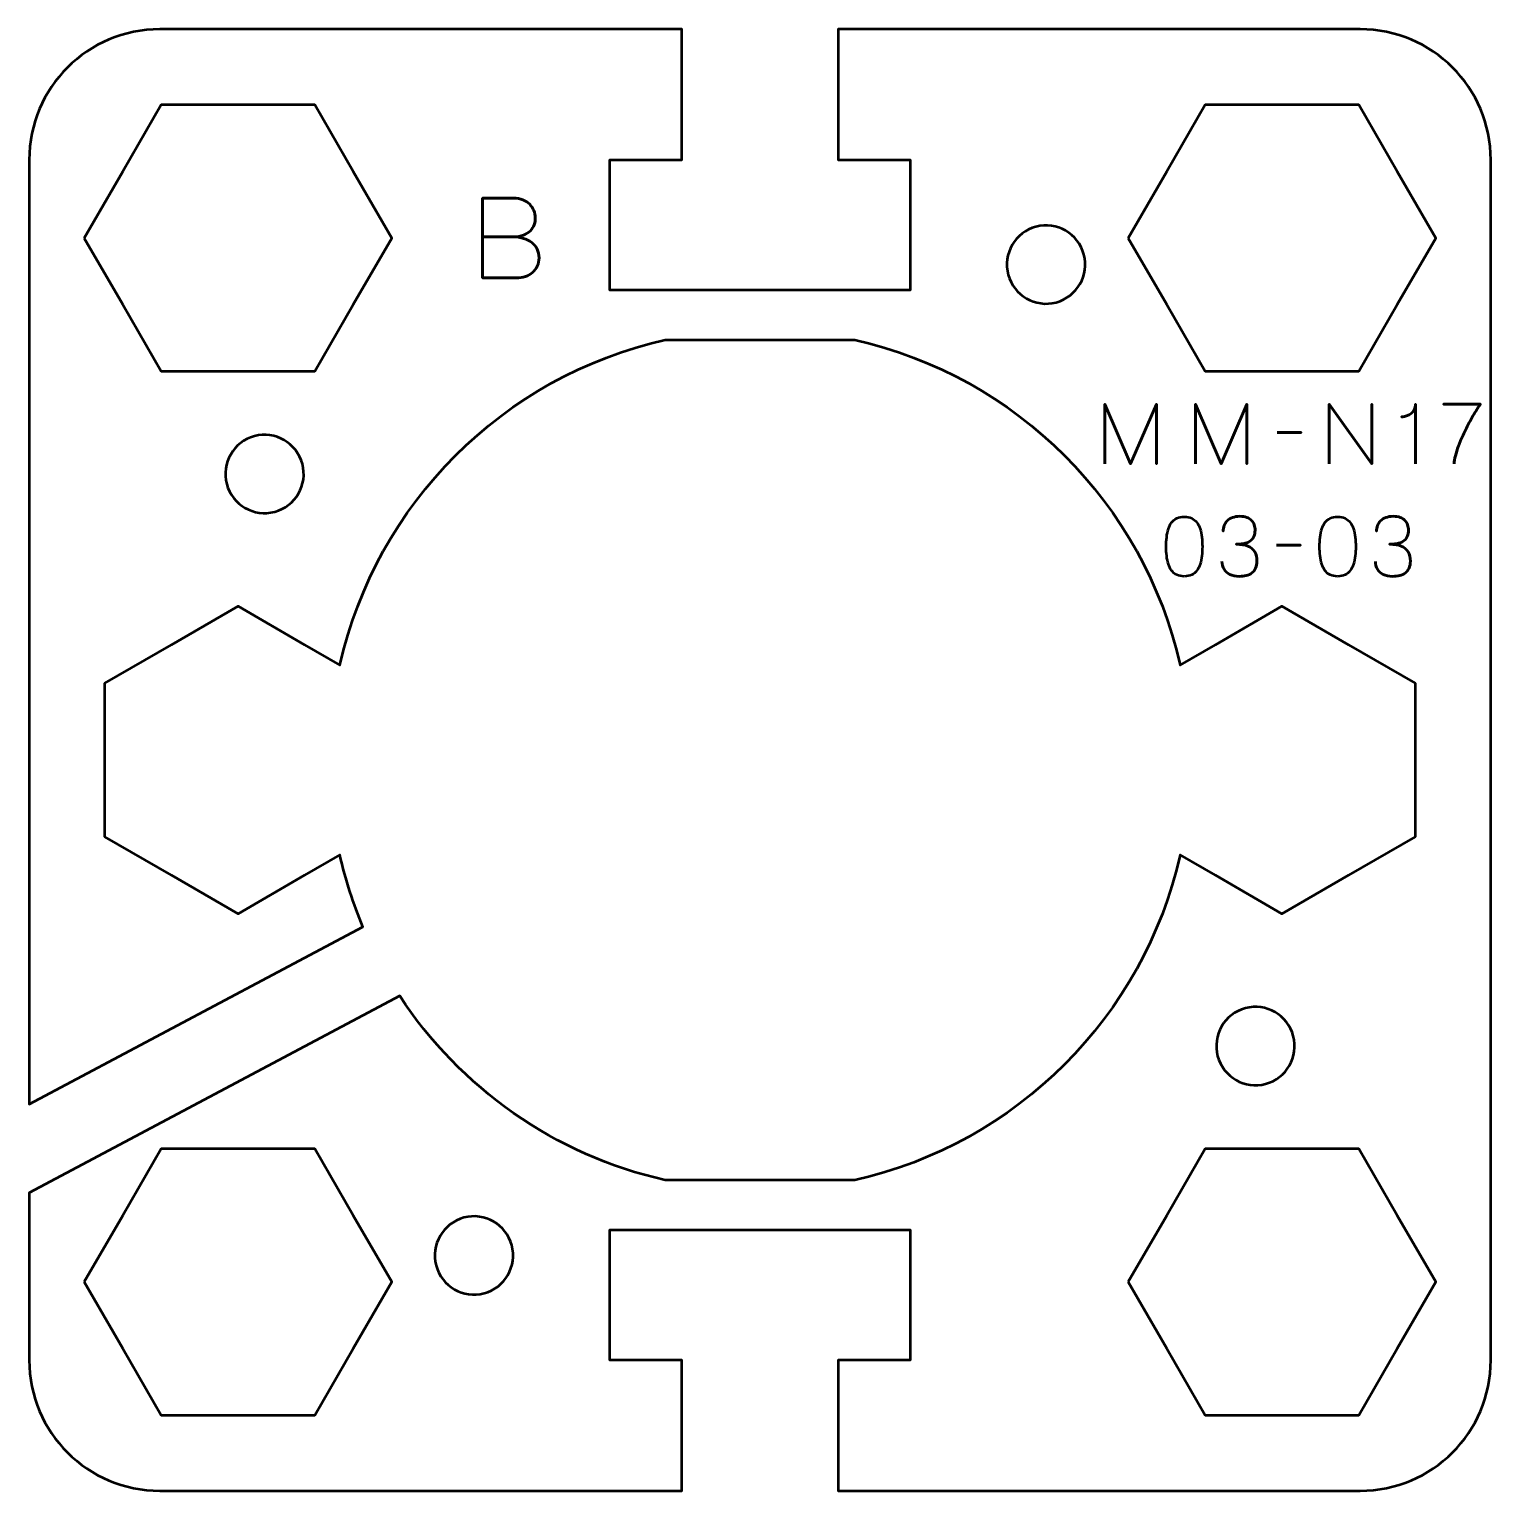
# Model space of a CAD drawing. Header units: centimetres. Extents: x -16.3 to -4.7, y -20.6 to -9.1.
# Drawn here: x -10.3 to -4.7, y -20.65 to -15.05 of the extents above; entities that cross this region are included whole.
import ezdxf

# ---------------------------------------------------------------- set-up
doc = ezdxf.new("R2010")
doc.units = ezdxf.units.CM
doc.header["$MEASUREMENT"] = 0
doc.layers.add('Layer 1', color=7, linetype='Continuous')

msp = doc.modelspace()

# ---------------------------------------------------------------- linework, layer by layer
at = {"layer": 'Layer 1', "lineweight": 53}
for points, knots in [([(-10.3, -20.15), (-10.3, -20.15), (-10.3, -19.50867), (-10.3, -19.50867), (-10.3, -19.50867), (-10.3, -19.50867), (-8.88036, -18.75383), (-8.88036, -18.75383), (-8.88036, -18.75383), (-8.64934, -19.10591), (-8.28729, -19.36435), (-7.86355, -19.4597), (-7.86355, -19.4597), (-7.86355, -19.4597), (-7.13643, -19.45973), (-7.13643, -19.45973), (-7.13643, -19.45973), (-6.51715, -19.32043), (-6.02954, -18.83285), (-5.8902, -18.21361), (-5.8902, -18.21361), (-5.8902, -18.21361), (-5.755, -18.29166), (-5.755, -18.29166), (-5.755, -18.29166), (-5.755, -18.29166), (-5.5, -18.4389), (-5.5, -18.4389), (-5.5, -18.4389), (-5.5, -18.4389), (-5.245, -18.29166), (-5.245, -18.29166), (-5.245, -18.29166), (-5.245, -18.29166), (-4.99, -18.14445), (-4.99, -18.14445), (-4.99, -18.14445), (-4.99, -18.14445), (-4.99, -17.85), (-4.99, -17.85), (-4.99, -17.85), (-4.99, -17.85), (-4.99, -17.55555), (-4.99, -17.55555), (-4.99, -17.55555), (-4.99, -17.55555), (-5.245, -17.40834), (-5.245, -17.40834), (-5.245, -17.40834), (-5.245, -17.40834), (-5.5, -17.2611), (-5.5, -17.2611), (-5.5, -17.2611), (-5.5, -17.2611), (-5.755, -17.40834), (-5.755, -17.40834), (-5.755, -17.40834), (-5.755, -17.40834), (-5.8902, -17.48639), (-5.8902, -17.48639), (-5.8902, -17.48639), (-6.02956, -16.86716), (-6.51716, -16.37959), (-7.13644, -16.24029), (-7.13644, -16.24029), (-7.13644, -16.24029), (-7.86356, -16.24029), (-7.86356, -16.24029), (-7.86356, -16.24029), (-8.48278, -16.37964), (-8.97032, -16.86723), (-9.10964, -17.48648), (-9.10964, -17.48648), (-9.10964, -17.48648), (-9.245, -17.40834), (-9.245, -17.40834), (-9.245, -17.40834), (-9.245, -17.40834), (-9.5, -17.2611), (-9.5, -17.2611), (-9.5, -17.2611), (-9.5, -17.2611), (-9.755, -17.40834), (-9.755, -17.40834), (-9.755, -17.40834), (-9.755, -17.40834), (-10.01, -17.55555), (-10.01, -17.55555), (-10.01, -17.55555), (-10.01, -17.55555), (-10.01, -17.85), (-10.01, -17.85), (-10.01, -17.85), (-10.01, -17.85), (-10.01, -18.14445), (-10.01, -18.14445), (-10.01, -18.14445), (-10.01, -18.14445), (-9.755, -18.29166), (-9.755, -18.29166), (-9.755, -18.29166), (-9.755, -18.29166), (-9.5, -18.4389), (-9.5, -18.4389), (-9.5, -18.4389), (-9.5, -18.4389), (-9.245, -18.29166), (-9.245, -18.29166), (-9.245, -18.29166), (-9.245, -18.29166), (-9.10967, -18.21354), (-9.10967, -18.21354), (-9.10967, -18.21354), (-9.08824, -18.30877), (-9.05854, -18.40086), (-9.02144, -18.48908), (-9.02144, -18.48908), (-9.02144, -18.48908), (-10.3, -19.1689), (-10.3, -19.1689), (-10.3, -19.1689), (-10.3, -19.1689), (-10.3, -15.55), (-10.3, -15.55), (-10.3, -15.55), (-10.3, -15.27391), (-10.07609, -15.05), (-9.8, -15.05), (-9.8, -15.05), (-9.8, -15.05), (-7.8, -15.05), (-7.8, -15.05), (-7.8, -15.05), (-7.8, -15.05), (-7.8, -15.55), (-7.8, -15.55), (-7.8, -15.55), (-7.8, -15.55), (-8.075, -15.55), (-8.075, -15.55), (-8.075, -15.55), (-8.075, -15.55), (-8.075, -16.05), (-8.075, -16.05), (-8.075, -16.05), (-8.075, -16.05), (-6.925, -16.05), (-6.925, -16.05), (-6.925, -16.05), (-6.925, -16.05), (-6.925, -15.55), (-6.925, -15.55), (-6.925, -15.55), (-6.925, -15.55), (-7.2, -15.55), (-7.2, -15.55), (-7.2, -15.55), (-7.2, -15.55), (-7.2, -15.05), (-7.2, -15.05), (-7.2, -15.05), (-7.2, -15.05), (-5.2, -15.05), (-5.2, -15.05), (-5.2, -15.05), (-4.92391, -15.05), (-4.7, -15.27391), (-4.7, -15.55), (-4.7, -15.55), (-4.7, -15.55), (-4.7, -20.15), (-4.7, -20.15), (-4.7, -20.15), (-4.7, -20.42609), (-4.92391, -20.65), (-5.2, -20.65), (-5.2, -20.65), (-5.2, -20.65), (-7.2, -20.65), (-7.2, -20.65), (-7.2, -20.65), (-7.2, -20.65), (-7.2, -20.15), (-7.2, -20.15), (-7.2, -20.15), (-7.2, -20.15), (-6.925, -20.15), (-6.925, -20.15), (-6.925, -20.15), (-6.925, -20.15), (-6.925, -19.65), (-6.925, -19.65), (-6.925, -19.65), (-6.925, -19.65), (-8.075, -19.65), (-8.075, -19.65), (-8.075, -19.65), (-8.075, -19.65), (-8.075, -20.15), (-8.075, -20.15), (-8.075, -20.15), (-8.075, -20.15), (-7.8, -20.15), (-7.8, -20.15), (-7.8, -20.15), (-7.8, -20.15), (-7.8, -20.65), (-7.8, -20.65), (-7.8, -20.65), (-7.8, -20.65), (-9.8, -20.65), (-9.8, -20.65), (-9.8, -20.65), (-10.07609, -20.65), (-10.3, -20.42609), (-10.3, -20.15)], [0, 0, 0, 0, 0.0185185, 0.0185185, 0.0185185, 0.0185185, 0.037037, 0.037037, 0.037037, 0.037037, 0.0555556, 0.0555556, 0.0555556, 0.0555556, 0.0740741, 0.0740741, 0.0740741, 0.0740741, 0.0925926, 0.0925926, 0.0925926, 0.0925926, 0.1111111, 0.1111111, 0.1111111, 0.1111111, 0.1296296, 0.1296296, 0.1296296, 0.1296296, 0.1481481, 0.1481481, 0.1481481, 0.1481481, 0.1666667, 0.1666667, 0.1666667, 0.1666667, 0.1851852, 0.1851852, 0.1851852, 0.1851852, 0.2037037, 0.2037037, 0.2037037, 0.2037037, 0.2222222, 0.2222222, 0.2222222, 0.2222222, 0.2407407, 0.2407407, 0.2407407, 0.2407407, 0.2592593, 0.2592593, 0.2592593, 0.2592593, 0.2777778, 0.2777778, 0.2777778, 0.2777778, 0.2962963, 0.2962963, 0.2962963, 0.2962963, 0.3148148, 0.3148148, 0.3148148, 0.3148148, 0.3333333, 0.3333333, 0.3333333, 0.3333333, 0.3518519, 0.3518519, 0.3518519, 0.3518519, 0.3703704, 0.3703704, 0.3703704, 0.3703704, 0.3888889, 0.3888889, 0.3888889, 0.3888889, 0.4074074, 0.4074074, 0.4074074, 0.4074074, 0.4259259, 0.4259259, 0.4259259, 0.4259259, 0.4444444, 0.4444444, 0.4444444, 0.4444444, 0.462963, 0.462963, 0.462963, 0.462963, 0.4814815, 0.4814815, 0.4814815, 0.4814815, 0.5, 0.5, 0.5, 0.5, 0.5185185, 0.5185185, 0.5185185, 0.5185185, 0.537037, 0.537037, 0.537037, 0.537037, 0.5555556, 0.5555556, 0.5555556, 0.5555556, 0.5740741, 0.5740741, 0.5740741, 0.5740741, 0.5925926, 0.5925926, 0.5925926, 0.5925926, 0.6111111, 0.6111111, 0.6111111, 0.6111111, 0.6296296, 0.6296296, 0.6296296, 0.6296296, 0.6481481, 0.6481481, 0.6481481, 0.6481481, 0.6666667, 0.6666667, 0.6666667, 0.6666667, 0.6851852, 0.6851852, 0.6851852, 0.6851852, 0.7037037, 0.7037037, 0.7037037, 0.7037037, 0.7222222, 0.7222222, 0.7222222, 0.7222222, 0.7407407, 0.7407407, 0.7407407, 0.7407407, 0.7592593, 0.7592593, 0.7592593, 0.7592593, 0.7777778, 0.7777778, 0.7777778, 0.7777778, 0.7962963, 0.7962963, 0.7962963, 0.7962963, 0.8148148, 0.8148148, 0.8148148, 0.8148148, 0.8333333, 0.8333333, 0.8333333, 0.8333333, 0.8518519, 0.8518519, 0.8518519, 0.8518519, 0.8703704, 0.8703704, 0.8703704, 0.8703704, 0.8888889, 0.8888889, 0.8888889, 0.8888889, 0.9074074, 0.9074074, 0.9074074, 0.9074074, 0.9259259, 0.9259259, 0.9259259, 0.9259259, 0.9444444, 0.9444444, 0.9444444, 0.9444444, 0.962963, 0.962963, 0.962963, 0.962963, 0.9814815, 0.9814815, 0.9814815, 0.9814815, 1, 1, 1, 1]), ([(-10.0889, -15.85), (-10.0889, -15.85), (-9.94166, -15.595), (-9.94166, -15.595), (-9.94166, -15.595), (-9.94166, -15.595), (-9.79445, -15.34), (-9.79445, -15.34), (-9.79445, -15.34), (-9.79445, -15.34), (-9.5, -15.34), (-9.5, -15.34), (-9.5, -15.34), (-9.5, -15.34), (-9.20555, -15.34), (-9.20555, -15.34), (-9.20555, -15.34), (-9.20555, -15.34), (-9.05834, -15.595), (-9.05834, -15.595), (-9.05834, -15.595), (-9.05834, -15.595), (-8.9111, -15.85), (-8.9111, -15.85), (-8.9111, -15.85), (-8.9111, -15.85), (-9.05834, -16.105), (-9.05834, -16.105), (-9.05834, -16.105), (-9.05834, -16.105), (-9.20555, -16.36), (-9.20555, -16.36), (-9.20555, -16.36), (-9.20555, -16.36), (-9.5, -16.36), (-9.5, -16.36), (-9.5, -16.36), (-9.5, -16.36), (-9.79445, -16.36), (-9.79445, -16.36), (-9.79445, -16.36), (-9.79445, -16.36), (-9.94166, -16.105), (-9.94166, -16.105), (-9.94166, -16.105), (-9.94166, -16.105), (-10.0889, -15.85), (-10.0889, -15.85)], [0, 0, 0, 0, 0.0833333, 0.0833333, 0.0833333, 0.0833333, 0.1666667, 0.1666667, 0.1666667, 0.1666667, 0.25, 0.25, 0.25, 0.25, 0.3333333, 0.3333333, 0.3333333, 0.3333333, 0.4166667, 0.4166667, 0.4166667, 0.4166667, 0.5, 0.5, 0.5, 0.5, 0.5833333, 0.5833333, 0.5833333, 0.5833333, 0.6666667, 0.6666667, 0.6666667, 0.6666667, 0.75, 0.75, 0.75, 0.75, 0.8333333, 0.8333333, 0.8333333, 0.8333333, 0.9166667, 0.9166667, 0.9166667, 0.9166667, 1, 1, 1, 1]), ([(-6.0889, -15.85), (-6.0889, -15.85), (-5.94166, -15.595), (-5.94166, -15.595), (-5.94166, -15.595), (-5.94166, -15.595), (-5.79445, -15.34), (-5.79445, -15.34), (-5.79445, -15.34), (-5.79445, -15.34), (-5.5, -15.34), (-5.5, -15.34), (-5.5, -15.34), (-5.5, -15.34), (-5.20555, -15.34), (-5.20555, -15.34), (-5.20555, -15.34), (-5.20555, -15.34), (-5.05834, -15.595), (-5.05834, -15.595), (-5.05834, -15.595), (-5.05834, -15.595), (-4.9111, -15.85), (-4.9111, -15.85), (-4.9111, -15.85), (-4.9111, -15.85), (-5.05834, -16.105), (-5.05834, -16.105), (-5.05834, -16.105), (-5.05834, -16.105), (-5.20555, -16.36), (-5.20555, -16.36), (-5.20555, -16.36), (-5.20555, -16.36), (-5.5, -16.36), (-5.5, -16.36), (-5.5, -16.36), (-5.5, -16.36), (-5.79445, -16.36), (-5.79445, -16.36), (-5.79445, -16.36), (-5.79445, -16.36), (-5.94166, -16.105), (-5.94166, -16.105), (-5.94166, -16.105), (-5.94166, -16.105), (-6.0889, -15.85), (-6.0889, -15.85)], [0, 0, 0, 0, 0.0833333, 0.0833333, 0.0833333, 0.0833333, 0.1666667, 0.1666667, 0.1666667, 0.1666667, 0.25, 0.25, 0.25, 0.25, 0.3333333, 0.3333333, 0.3333333, 0.3333333, 0.4166667, 0.4166667, 0.4166667, 0.4166667, 0.5, 0.5, 0.5, 0.5, 0.5833333, 0.5833333, 0.5833333, 0.5833333, 0.6666667, 0.6666667, 0.6666667, 0.6666667, 0.75, 0.75, 0.75, 0.75, 0.8333333, 0.8333333, 0.8333333, 0.8333333, 0.9166667, 0.9166667, 0.9166667, 0.9166667, 1, 1, 1, 1]), ([(-6.54878, -15.99048), (-6.57021, -15.91048), (-6.52272, -15.82823), (-6.44273, -15.80679), (-6.44273, -15.80679), (-6.36273, -15.78536), (-6.28048, -15.83285), (-6.25905, -15.91284), (-6.25905, -15.91284), (-6.23761, -15.99284), (-6.2851, -16.07509), (-6.36509, -16.09652), (-6.36509, -16.09652), (-6.44509, -16.11796), (-6.52734, -16.07047), (-6.54878, -15.99048)], [0, 0, 0, 0, 0.25, 0.25, 0.25, 0.25, 0.5, 0.5, 0.5, 0.5, 0.75, 0.75, 0.75, 0.75, 1, 1, 1, 1]), ([(-9.54315, -16.79281), (-9.56458, -16.71282), (-9.5171, -16.63057), (-9.4371, -16.60913), (-9.4371, -16.60913), (-9.35711, -16.5877), (-9.27486, -16.63519), (-9.25343, -16.71518), (-9.25343, -16.71518), (-9.23199, -16.79517), (-9.27948, -16.87742), (-9.35947, -16.89886), (-9.35947, -16.89886), (-9.43947, -16.92029), (-9.52172, -16.8728), (-9.54315, -16.79281)], [0, 0, 0, 0, 0.25, 0.25, 0.25, 0.25, 0.5, 0.5, 0.5, 0.5, 0.75, 0.75, 0.75, 0.75, 1, 1, 1, 1]), ([(-5.74644, -18.98484), (-5.76787, -18.90485), (-5.72038, -18.8226), (-5.64039, -18.80117), (-5.64039, -18.80117), (-5.5604, -18.77974), (-5.47815, -18.82722), (-5.45671, -18.90721), (-5.45671, -18.90721), (-5.43528, -18.98721), (-5.48277, -19.06946), (-5.56276, -19.09089), (-5.56276, -19.09089), (-5.64275, -19.11232), (-5.725, -19.06484), (-5.74644, -18.98484)], [0, 0, 0, 0, 0.25, 0.25, 0.25, 0.25, 0.5, 0.5, 0.5, 0.5, 0.75, 0.75, 0.75, 0.75, 1, 1, 1, 1]), ([(-10.0889, -19.85), (-10.0889, -19.85), (-9.94166, -19.595), (-9.94166, -19.595), (-9.94166, -19.595), (-9.94166, -19.595), (-9.79445, -19.34), (-9.79445, -19.34), (-9.79445, -19.34), (-9.79445, -19.34), (-9.5, -19.34), (-9.5, -19.34), (-9.5, -19.34), (-9.5, -19.34), (-9.20555, -19.34), (-9.20555, -19.34), (-9.20555, -19.34), (-9.20555, -19.34), (-9.05834, -19.595), (-9.05834, -19.595), (-9.05834, -19.595), (-9.05834, -19.595), (-8.9111, -19.85), (-8.9111, -19.85), (-8.9111, -19.85), (-8.9111, -19.85), (-9.05834, -20.105), (-9.05834, -20.105), (-9.05834, -20.105), (-9.05834, -20.105), (-9.20555, -20.36), (-9.20555, -20.36), (-9.20555, -20.36), (-9.20555, -20.36), (-9.5, -20.36), (-9.5, -20.36), (-9.5, -20.36), (-9.5, -20.36), (-9.79445, -20.36), (-9.79445, -20.36), (-9.79445, -20.36), (-9.79445, -20.36), (-9.94166, -20.105), (-9.94166, -20.105), (-9.94166, -20.105), (-9.94166, -20.105), (-10.0889, -19.85), (-10.0889, -19.85)], [0, 0, 0, 0, 0.0833333, 0.0833333, 0.0833333, 0.0833333, 0.1666667, 0.1666667, 0.1666667, 0.1666667, 0.25, 0.25, 0.25, 0.25, 0.3333333, 0.3333333, 0.3333333, 0.3333333, 0.4166667, 0.4166667, 0.4166667, 0.4166667, 0.5, 0.5, 0.5, 0.5, 0.5833333, 0.5833333, 0.5833333, 0.5833333, 0.6666667, 0.6666667, 0.6666667, 0.6666667, 0.75, 0.75, 0.75, 0.75, 0.8333333, 0.8333333, 0.8333333, 0.8333333, 0.9166667, 0.9166667, 0.9166667, 0.9166667, 1, 1, 1, 1]), ([(-6.0889, -19.85), (-6.0889, -19.85), (-5.94166, -19.595), (-5.94166, -19.595), (-5.94166, -19.595), (-5.94166, -19.595), (-5.79445, -19.34), (-5.79445, -19.34), (-5.79445, -19.34), (-5.79445, -19.34), (-5.5, -19.34), (-5.5, -19.34), (-5.5, -19.34), (-5.5, -19.34), (-5.20555, -19.34), (-5.20555, -19.34), (-5.20555, -19.34), (-5.20555, -19.34), (-5.05834, -19.595), (-5.05834, -19.595), (-5.05834, -19.595), (-5.05834, -19.595), (-4.9111, -19.85), (-4.9111, -19.85), (-4.9111, -19.85), (-4.9111, -19.85), (-5.05834, -20.105), (-5.05834, -20.105), (-5.05834, -20.105), (-5.05834, -20.105), (-5.20555, -20.36), (-5.20555, -20.36), (-5.20555, -20.36), (-5.20555, -20.36), (-5.5, -20.36), (-5.5, -20.36), (-5.5, -20.36), (-5.5, -20.36), (-5.79445, -20.36), (-5.79445, -20.36), (-5.79445, -20.36), (-5.79445, -20.36), (-5.94166, -20.105), (-5.94166, -20.105), (-5.94166, -20.105), (-5.94166, -20.105), (-6.0889, -19.85), (-6.0889, -19.85)], [0, 0, 0, 0, 0.0833333, 0.0833333, 0.0833333, 0.0833333, 0.1666667, 0.1666667, 0.1666667, 0.1666667, 0.25, 0.25, 0.25, 0.25, 0.3333333, 0.3333333, 0.3333333, 0.3333333, 0.4166667, 0.4166667, 0.4166667, 0.4166667, 0.5, 0.5, 0.5, 0.5, 0.5833333, 0.5833333, 0.5833333, 0.5833333, 0.6666667, 0.6666667, 0.6666667, 0.6666667, 0.75, 0.75, 0.75, 0.75, 0.8333333, 0.8333333, 0.8333333, 0.8333333, 0.9166667, 0.9166667, 0.9166667, 0.9166667, 1, 1, 1, 1]), ([(-8.74081, -19.78718), (-8.76225, -19.70719), (-8.71476, -19.62493), (-8.63477, -19.6035), (-8.63477, -19.6035), (-8.55477, -19.58206), (-8.47252, -19.62955), (-8.45108, -19.70955), (-8.45108, -19.70955), (-8.42965, -19.78954), (-8.47714, -19.8718), (-8.55713, -19.89323), (-8.55713, -19.89323), (-8.63713, -19.91467), (-8.71938, -19.86718), (-8.74081, -19.78718)], [0, 0, 0, 0, 0.25, 0.25, 0.25, 0.25, 0.5, 0.5, 0.5, 0.5, 0.75, 0.75, 0.75, 0.75, 1, 1, 1, 1])]:
    msp.add_open_spline(points, degree=3, knots=knots, dxfattribs=at)
at = {"layer": 'Layer 1', "color": 5, "lineweight": 53}
for points, knots in [([(-8.56286, -15.84555), (-8.56286, -15.84555), (-8.4456, -15.84555), (-8.4456, -15.84555), (-8.4456, -15.84555), (-8.43036, -15.84548), (-8.41738, -15.84337), (-8.40644, -15.8392), (-8.40644, -15.8392), (-8.39557, -15.83511), (-8.38676, -15.82954), (-8.37991, -15.82255), (-8.37991, -15.82255), (-8.37307, -15.81557), (-8.36813, -15.80767), (-8.36502, -15.79892), (-8.36502, -15.79892), (-8.36199, -15.79024), (-8.36058, -15.78121), (-8.36093, -15.7719), (-8.36093, -15.7719), (-8.36136, -15.76258), (-8.36333, -15.75355), (-8.36686, -15.74473), (-8.36686, -15.74473), (-8.37032, -15.73591), (-8.37554, -15.72794), (-8.38238, -15.72081), (-8.38238, -15.72081), (-8.38922, -15.71369), (-8.39776, -15.70804), (-8.40813, -15.70388), (-8.40813, -15.70388), (-8.41851, -15.69965), (-8.43071, -15.69746), (-8.44475, -15.69739), (-8.44475, -15.69739), (-8.44475, -15.69739), (-8.56286, -15.69739), (-8.56286, -15.69739), (-8.56286, -15.69739), (-8.56286, -15.69739), (-8.56286, -16.00261), (-8.56286, -16.00261), (-8.56286, -16.00261), (-8.56286, -16.00261), (-8.4329, -16.00261), (-8.4329, -16.00261), (-8.4329, -16.00261), (-8.42076, -16.00261), (-8.40947, -16.00085), (-8.39903, -15.99739), (-8.39903, -15.99739), (-8.38859, -15.99386), (-8.37949, -15.98885), (-8.37159, -15.98215), (-8.37159, -15.98215), (-8.36375, -15.97552), (-8.35762, -15.96747), (-8.35324, -15.95795), (-8.35324, -15.95795), (-8.34887, -15.94842), (-8.34661, -15.93763), (-8.34654, -15.92556), (-8.34654, -15.92556), (-8.34682, -15.91343), (-8.34936, -15.90249), (-8.35423, -15.89269), (-8.35423, -15.89269), (-8.3591, -15.88288), (-8.36587, -15.87448), (-8.37462, -15.86743), (-8.37462, -15.86743), (-8.38337, -15.86044), (-8.39381, -15.85501), (-8.40581, -15.85127), (-8.40581, -15.85127), (-8.4178, -15.84753), (-8.43106, -15.84563), (-8.4456, -15.84555), (-8.4456, -15.84555), (-8.43106, -15.84563), (-8.4178, -15.84753), (-8.40581, -15.85127), (-8.40581, -15.85127), (-8.39381, -15.85501), (-8.38337, -15.86044), (-8.37462, -15.86743), (-8.37462, -15.86743), (-8.36587, -15.87448), (-8.3591, -15.88288), (-8.35423, -15.89269), (-8.35423, -15.89269), (-8.34936, -15.90249), (-8.34682, -15.91343), (-8.34654, -15.92556), (-8.34654, -15.92556), (-8.34661, -15.93763), (-8.34887, -15.94842), (-8.35324, -15.95795), (-8.35324, -15.95795), (-8.35762, -15.96747), (-8.36375, -15.97552), (-8.37159, -15.98215), (-8.37159, -15.98215), (-8.37949, -15.98885), (-8.38859, -15.99386), (-8.39903, -15.99739), (-8.39903, -15.99739), (-8.40947, -16.00085), (-8.42076, -16.00261), (-8.4329, -16.00261), (-8.4329, -16.00261), (-8.4329, -16.00261), (-8.56286, -16.00261), (-8.56286, -16.00261), (-8.56286, -16.00261), (-8.56286, -16.00261), (-8.56286, -15.69739), (-8.56286, -15.69739), (-8.56286, -15.69739), (-8.56286, -15.69739), (-8.44475, -15.69739), (-8.44475, -15.69739), (-8.44475, -15.69739), (-8.43071, -15.69746), (-8.41851, -15.69965), (-8.40813, -15.70388), (-8.40813, -15.70388), (-8.39776, -15.70804), (-8.38922, -15.71369), (-8.38238, -15.72081), (-8.38238, -15.72081), (-8.37554, -15.72794), (-8.37032, -15.73591), (-8.36686, -15.74473), (-8.36686, -15.74473), (-8.36333, -15.75355), (-8.36136, -15.76258), (-8.36093, -15.7719), (-8.36093, -15.7719), (-8.36058, -15.78121), (-8.36199, -15.79024), (-8.36502, -15.79892), (-8.36502, -15.79892), (-8.36813, -15.80767), (-8.37307, -15.81557), (-8.37991, -15.82255), (-8.37991, -15.82255), (-8.38676, -15.82954), (-8.39557, -15.83511), (-8.40644, -15.8392), (-8.40644, -15.8392), (-8.41738, -15.84337), (-8.43036, -15.84548), (-8.4456, -15.84555), (-8.4456, -15.84555), (-8.4456, -15.84555), (-8.56286, -15.84555), (-8.56286, -15.84555)], [0, 0, 0, 0, 0.025, 0.025, 0.025, 0.025, 0.05, 0.05, 0.05, 0.05, 0.075, 0.075, 0.075, 0.075, 0.1, 0.1, 0.1, 0.1, 0.125, 0.125, 0.125, 0.125, 0.15, 0.15, 0.15, 0.15, 0.175, 0.175, 0.175, 0.175, 0.2, 0.2, 0.2, 0.2, 0.225, 0.225, 0.225, 0.225, 0.25, 0.25, 0.25, 0.25, 0.275, 0.275, 0.275, 0.275, 0.3, 0.3, 0.3, 0.3, 0.325, 0.325, 0.325, 0.325, 0.35, 0.35, 0.35, 0.35, 0.375, 0.375, 0.375, 0.375, 0.4, 0.4, 0.4, 0.4, 0.425, 0.425, 0.425, 0.425, 0.45, 0.45, 0.45, 0.45, 0.475, 0.475, 0.475, 0.475, 0.5, 0.5, 0.5, 0.5, 0.525, 0.525, 0.525, 0.525, 0.55, 0.55, 0.55, 0.55, 0.575, 0.575, 0.575, 0.575, 0.6, 0.6, 0.6, 0.6, 0.625, 0.625, 0.625, 0.625, 0.65, 0.65, 0.65, 0.65, 0.675, 0.675, 0.675, 0.675, 0.7, 0.7, 0.7, 0.7, 0.725, 0.725, 0.725, 0.725, 0.75, 0.75, 0.75, 0.75, 0.775, 0.775, 0.775, 0.775, 0.8, 0.8, 0.8, 0.8, 0.825, 0.825, 0.825, 0.825, 0.85, 0.85, 0.85, 0.85, 0.875, 0.875, 0.875, 0.875, 0.9, 0.9, 0.9, 0.9, 0.925, 0.925, 0.925, 0.925, 0.95, 0.95, 0.95, 0.95, 0.975, 0.975, 0.975, 0.975, 1, 1, 1, 1]), ([(-6.17834, -16.71496), (-6.17834, -16.71496), (-6.17834, -16.48604), (-6.17834, -16.48604), (-6.17834, -16.48604), (-6.17834, -16.48604), (-6.07991, -16.71496), (-6.07991, -16.71496), (-6.07991, -16.71496), (-6.07991, -16.71496), (-5.98117, -16.48604), (-5.98117, -16.48604), (-5.98117, -16.48604), (-5.98117, -16.48604), (-5.98117, -16.71496), (-5.98117, -16.71496), (-5.98117, -16.71496), (-5.98117, -16.71496), (-5.98117, -16.48604), (-5.98117, -16.48604), (-5.98117, -16.48604), (-5.98117, -16.48604), (-6.07991, -16.71496), (-6.07991, -16.71496), (-6.07991, -16.71496), (-6.07991, -16.71496), (-6.17834, -16.48604), (-6.17834, -16.48604), (-6.17834, -16.48604), (-6.17834, -16.48604), (-6.17834, -16.71496), (-6.17834, -16.71496)], [0, 0, 0, 0, 0.125, 0.125, 0.125, 0.125, 0.25, 0.25, 0.25, 0.25, 0.375, 0.375, 0.375, 0.375, 0.5, 0.5, 0.5, 0.5, 0.625, 0.625, 0.625, 0.625, 0.75, 0.75, 0.75, 0.75, 0.875, 0.875, 0.875, 0.875, 1, 1, 1, 1]), ([(-5.83131, -16.71496), (-5.83131, -16.71496), (-5.83131, -16.48604), (-5.83131, -16.48604), (-5.83131, -16.48604), (-5.83131, -16.48604), (-5.73288, -16.71496), (-5.73288, -16.71496), (-5.73288, -16.71496), (-5.73288, -16.71496), (-5.63414, -16.48604), (-5.63414, -16.48604), (-5.63414, -16.48604), (-5.63414, -16.48604), (-5.63414, -16.71496), (-5.63414, -16.71496), (-5.63414, -16.71496), (-5.63414, -16.71496), (-5.63414, -16.48604), (-5.63414, -16.48604), (-5.63414, -16.48604), (-5.63414, -16.48604), (-5.73288, -16.71496), (-5.73288, -16.71496), (-5.73288, -16.71496), (-5.73288, -16.71496), (-5.83131, -16.48604), (-5.83131, -16.48604), (-5.83131, -16.48604), (-5.83131, -16.48604), (-5.83131, -16.71496), (-5.83131, -16.71496)], [0, 0, 0, 0, 0.125, 0.125, 0.125, 0.125, 0.25, 0.25, 0.25, 0.25, 0.375, 0.375, 0.375, 0.375, 0.5, 0.5, 0.5, 0.5, 0.625, 0.625, 0.625, 0.625, 0.75, 0.75, 0.75, 0.75, 0.875, 0.875, 0.875, 0.875, 1, 1, 1, 1]), ([(-5.31918, -16.71496), (-5.31918, -16.71496), (-5.31918, -16.48604), (-5.31918, -16.48604), (-5.31918, -16.48604), (-5.31918, -16.48604), (-5.15598, -16.71496), (-5.15598, -16.71496), (-5.15598, -16.71496), (-5.15598, -16.71496), (-5.15598, -16.48604), (-5.15598, -16.48604), (-5.15598, -16.48604), (-5.15598, -16.48604), (-5.15598, -16.71496), (-5.15598, -16.71496), (-5.15598, -16.71496), (-5.15598, -16.71496), (-5.31918, -16.48604), (-5.31918, -16.48604), (-5.31918, -16.48604), (-5.31918, -16.48604), (-5.31918, -16.71496), (-5.31918, -16.71496)], [0, 0, 0, 0, 0.1666667, 0.1666667, 0.1666667, 0.1666667, 0.3333333, 0.3333333, 0.3333333, 0.3333333, 0.5, 0.5, 0.5, 0.5, 0.6666667, 0.6666667, 0.6666667, 0.6666667, 0.8333333, 0.8333333, 0.8333333, 0.8333333, 1, 1, 1, 1]), ([(-4.98802, -16.71496), (-4.98802, -16.71496), (-4.98802, -16.48604), (-4.98802, -16.48604), (-4.98802, -16.48604), (-4.98808, -16.49382), (-4.98945, -16.50049), (-4.9921, -16.50604), (-4.9921, -16.50604), (-4.99469, -16.51165), (-4.99813, -16.51626), (-5.00237, -16.51996), (-5.00237, -16.51996), (-5.0066, -16.52367), (-5.01115, -16.52663), (-5.01602, -16.52885), (-5.01602, -16.52885), (-5.02089, -16.53102), (-5.0256, -16.53266), (-5.03015, -16.53367), (-5.03015, -16.53367), (-5.03475, -16.53473), (-5.03867, -16.53536), (-5.042, -16.53557), (-5.042, -16.53557), (-5.03867, -16.53536), (-5.03475, -16.53473), (-5.03015, -16.53367), (-5.03015, -16.53367), (-5.0256, -16.53266), (-5.02089, -16.53102), (-5.01602, -16.52885), (-5.01602, -16.52885), (-5.01115, -16.52663), (-5.0066, -16.52367), (-5.00237, -16.51996), (-5.00237, -16.51996), (-4.99813, -16.51626), (-4.99469, -16.51165), (-4.9921, -16.50604), (-4.9921, -16.50604), (-4.98945, -16.50049), (-4.98808, -16.49382), (-4.98802, -16.48604), (-4.98802, -16.48604), (-4.98802, -16.48604), (-4.98802, -16.71496), (-4.98802, -16.71496)], [0, 0, 0, 0, 0.0833333, 0.0833333, 0.0833333, 0.0833333, 0.1666667, 0.1666667, 0.1666667, 0.1666667, 0.25, 0.25, 0.25, 0.25, 0.3333333, 0.3333333, 0.3333333, 0.3333333, 0.4166667, 0.4166667, 0.4166667, 0.4166667, 0.5, 0.5, 0.5, 0.5, 0.5833333, 0.5833333, 0.5833333, 0.5833333, 0.6666667, 0.6666667, 0.6666667, 0.6666667, 0.75, 0.75, 0.75, 0.75, 0.8333333, 0.8333333, 0.8333333, 0.8333333, 0.9166667, 0.9166667, 0.9166667, 0.9166667, 1, 1, 1, 1]), ([(-4.84006, -16.71496), (-4.83991, -16.70612), (-4.83837, -16.69591), (-4.83546, -16.68427), (-4.83546, -16.68427), (-4.83255, -16.67257), (-4.82858, -16.65998), (-4.82355, -16.64649), (-4.82355, -16.64649), (-4.81853, -16.63299), (-4.81271, -16.61913), (-4.80615, -16.60479), (-4.80615, -16.60479), (-4.79964, -16.59045), (-4.7926, -16.57627), (-4.78514, -16.56214), (-4.78514, -16.56214), (-4.77768, -16.54801), (-4.77006, -16.53446), (-4.76228, -16.5215), (-4.76228, -16.5215), (-4.7545, -16.50858), (-4.74688, -16.49678), (-4.73942, -16.48604), (-4.73942, -16.48604), (-4.73942, -16.48604), (-4.88134, -16.48604), (-4.88134, -16.48604), (-4.88134, -16.48604), (-4.88134, -16.48604), (-4.73942, -16.48604), (-4.73942, -16.48604), (-4.73942, -16.48604), (-4.74688, -16.49678), (-4.7545, -16.50858), (-4.76228, -16.5215), (-4.76228, -16.5215), (-4.77006, -16.53446), (-4.77768, -16.54801), (-4.78514, -16.56214), (-4.78514, -16.56214), (-4.7926, -16.57627), (-4.79964, -16.59045), (-4.80615, -16.60479), (-4.80615, -16.60479), (-4.81271, -16.61913), (-4.81853, -16.63299), (-4.82355, -16.64649), (-4.82355, -16.64649), (-4.82858, -16.65998), (-4.83255, -16.67257), (-4.83546, -16.68427), (-4.83546, -16.68427), (-4.83837, -16.69591), (-4.83991, -16.70612), (-4.84006, -16.71496)], [0, 0, 0, 0, 0.0714286, 0.0714286, 0.0714286, 0.0714286, 0.1428571, 0.1428571, 0.1428571, 0.1428571, 0.2142857, 0.2142857, 0.2142857, 0.2142857, 0.2857143, 0.2857143, 0.2857143, 0.2857143, 0.3571429, 0.3571429, 0.3571429, 0.3571429, 0.4285714, 0.4285714, 0.4285714, 0.4285714, 0.5, 0.5, 0.5, 0.5, 0.5714286, 0.5714286, 0.5714286, 0.5714286, 0.6428571, 0.6428571, 0.6428571, 0.6428571, 0.7142857, 0.7142857, 0.7142857, 0.7142857, 0.7857143, 0.7857143, 0.7857143, 0.7857143, 0.8571429, 0.8571429, 0.8571429, 0.8571429, 0.9285714, 0.9285714, 0.9285714, 0.9285714, 1, 1, 1, 1]), ([(-5.51857, -16.59526), (-5.51857, -16.59526), (-5.42618, -16.59526), (-5.42618, -16.59526), (-5.42618, -16.59526), (-5.42618, -16.59526), (-5.51857, -16.59526), (-5.51857, -16.59526)], [0, 0, 0, 0, 0.5, 0.5, 0.5, 0.5, 1, 1, 1, 1]), ([(-5.87433, -17.14644), (-5.86322, -17.14639), (-5.85364, -17.14443), (-5.84565, -17.14062), (-5.84565, -17.14062), (-5.83772, -17.13681), (-5.8311, -17.13136), (-5.82581, -17.12443), (-5.82581, -17.12443), (-5.82057, -17.11744), (-5.81644, -17.10919), (-5.81337, -17.09966), (-5.81337, -17.09966), (-5.81036, -17.09014), (-5.80819, -17.07971), (-5.80697, -17.06828), (-5.80697, -17.06828), (-5.8057, -17.05685), (-5.80507, -17.04484), (-5.80512, -17.03214), (-5.80512, -17.03214), (-5.80507, -17.01949), (-5.8057, -17.00748), (-5.80697, -16.9961), (-5.80697, -16.9961), (-5.80819, -16.98473), (-5.81036, -16.97425), (-5.81337, -16.96472), (-5.81337, -16.96472), (-5.81644, -16.95525), (-5.82057, -16.947), (-5.82581, -16.93996), (-5.82581, -16.93996), (-5.8311, -16.93297), (-5.83772, -16.92752), (-5.84565, -16.92371), (-5.84565, -16.92371), (-5.85364, -16.91985), (-5.86322, -16.91789), (-5.87433, -16.91784), (-5.87433, -16.91784), (-5.88545, -16.91789), (-5.89503, -16.91985), (-5.90302, -16.92371), (-5.90302, -16.92371), (-5.91095, -16.92752), (-5.91757, -16.93297), (-5.92286, -16.93996), (-5.92286, -16.93996), (-5.9281, -16.947), (-5.93223, -16.95525), (-5.93529, -16.96472), (-5.93529, -16.96472), (-5.93831, -16.97425), (-5.94048, -16.98473), (-5.9417, -16.9961), (-5.9417, -16.9961), (-5.94297, -17.00748), (-5.9436, -17.01949), (-5.94355, -17.03214), (-5.94355, -17.03214), (-5.9436, -17.04484), (-5.94297, -17.05685), (-5.9417, -17.06828), (-5.9417, -17.06828), (-5.94048, -17.07971), (-5.93831, -17.09014), (-5.93529, -17.09966), (-5.93529, -17.09966), (-5.93223, -17.10919), (-5.9281, -17.11744), (-5.92286, -17.12443), (-5.92286, -17.12443), (-5.91757, -17.13136), (-5.91095, -17.13681), (-5.90302, -17.14062), (-5.90302, -17.14062), (-5.89503, -17.14443), (-5.88545, -17.14639), (-5.87433, -17.14644)], [0, 0, 0, 0, 0.05, 0.05, 0.05, 0.05, 0.1, 0.1, 0.1, 0.1, 0.15, 0.15, 0.15, 0.15, 0.2, 0.2, 0.2, 0.2, 0.25, 0.25, 0.25, 0.25, 0.3, 0.3, 0.3, 0.3, 0.35, 0.35, 0.35, 0.35, 0.4, 0.4, 0.4, 0.4, 0.45, 0.45, 0.45, 0.45, 0.5, 0.5, 0.5, 0.5, 0.55, 0.55, 0.55, 0.55, 0.6, 0.6, 0.6, 0.6, 0.65, 0.65, 0.65, 0.65, 0.7, 0.7, 0.7, 0.7, 0.75, 0.75, 0.75, 0.75, 0.8, 0.8, 0.8, 0.8, 0.85, 0.85, 0.85, 0.85, 0.9, 0.9, 0.9, 0.9, 0.95, 0.95, 0.95, 0.95, 1, 1, 1, 1]), ([(-5.87433, -17.14644), (-5.86322, -17.14639), (-5.85364, -17.14443), (-5.84565, -17.14062), (-5.84565, -17.14062), (-5.83772, -17.13681), (-5.8311, -17.13136), (-5.82581, -17.12443), (-5.82581, -17.12443), (-5.82057, -17.11744), (-5.81644, -17.10919), (-5.81337, -17.09966), (-5.81337, -17.09966), (-5.81036, -17.09014), (-5.80819, -17.07971), (-5.80697, -17.06828), (-5.80697, -17.06828), (-5.8057, -17.05685), (-5.80507, -17.04484), (-5.80512, -17.03214), (-5.80512, -17.03214), (-5.80507, -17.01949), (-5.8057, -17.00748), (-5.80697, -16.9961), (-5.80697, -16.9961), (-5.80819, -16.98473), (-5.81036, -16.97425), (-5.81337, -16.96472), (-5.81337, -16.96472), (-5.81644, -16.95525), (-5.82057, -16.947), (-5.82581, -16.93996), (-5.82581, -16.93996), (-5.8311, -16.93297), (-5.83772, -16.92752), (-5.84565, -16.92371), (-5.84565, -16.92371), (-5.85364, -16.91985), (-5.86322, -16.91789), (-5.87433, -16.91784), (-5.87433, -16.91784), (-5.88545, -16.91789), (-5.89503, -16.91985), (-5.90302, -16.92371), (-5.90302, -16.92371), (-5.91095, -16.92752), (-5.91757, -16.93297), (-5.92286, -16.93996), (-5.92286, -16.93996), (-5.9281, -16.947), (-5.93223, -16.95525), (-5.93529, -16.96472), (-5.93529, -16.96472), (-5.93831, -16.97425), (-5.94048, -16.98473), (-5.9417, -16.9961), (-5.9417, -16.9961), (-5.94297, -17.00748), (-5.9436, -17.01949), (-5.94355, -17.03214), (-5.94355, -17.03214), (-5.9436, -17.04484), (-5.94297, -17.05685), (-5.9417, -17.06828), (-5.9417, -17.06828), (-5.94048, -17.07971), (-5.93831, -17.09014), (-5.93529, -17.09966), (-5.93529, -17.09966), (-5.93223, -17.10919), (-5.9281, -17.11744), (-5.92286, -17.12443), (-5.92286, -17.12443), (-5.91757, -17.13136), (-5.91095, -17.13681), (-5.90302, -17.14062), (-5.90302, -17.14062), (-5.89503, -17.14443), (-5.88545, -17.14639), (-5.87433, -17.14644)], [0, 0, 0, 0, 0.05, 0.05, 0.05, 0.05, 0.1, 0.1, 0.1, 0.1, 0.15, 0.15, 0.15, 0.15, 0.2, 0.2, 0.2, 0.2, 0.25, 0.25, 0.25, 0.25, 0.3, 0.3, 0.3, 0.3, 0.35, 0.35, 0.35, 0.35, 0.4, 0.4, 0.4, 0.4, 0.45, 0.45, 0.45, 0.45, 0.5, 0.5, 0.5, 0.5, 0.55, 0.55, 0.55, 0.55, 0.6, 0.6, 0.6, 0.6, 0.65, 0.65, 0.65, 0.65, 0.7, 0.7, 0.7, 0.7, 0.75, 0.75, 0.75, 0.75, 0.8, 0.8, 0.8, 0.8, 0.85, 0.85, 0.85, 0.85, 0.9, 0.9, 0.9, 0.9, 0.95, 0.95, 0.95, 0.95, 1, 1, 1, 1]), ([(-5.72987, -17.08897), (-5.72982, -17.1004), (-5.72717, -17.11035), (-5.72193, -17.11898), (-5.72193, -17.11898), (-5.71669, -17.12755), (-5.70923, -17.13427), (-5.6995, -17.13908), (-5.6995, -17.13908), (-5.68976, -17.1439), (-5.67806, -17.14633), (-5.66446, -17.14644), (-5.66446, -17.14644), (-5.65425, -17.14644), (-5.64499, -17.14538), (-5.63658, -17.14316), (-5.63658, -17.14316), (-5.62822, -17.14094), (-5.62102, -17.1375), (-5.61493, -17.13279), (-5.61493, -17.13279), (-5.60885, -17.12808), (-5.60419, -17.12199), (-5.60086, -17.11458), (-5.60086, -17.11458), (-5.59758, -17.10712), (-5.59594, -17.09818), (-5.59588, -17.0877), (-5.59588, -17.0877), (-5.59583, -17.07373), (-5.59869, -17.06193), (-5.60435, -17.05235), (-5.60435, -17.05235), (-5.61001, -17.04278), (-5.6188, -17.03558), (-5.6306, -17.03066), (-5.6306, -17.03066), (-5.6424, -17.02574), (-5.65753, -17.02325), (-5.67589, -17.02325), (-5.67589, -17.02325), (-5.66219, -17.0233), (-5.65071, -17.02203), (-5.64134, -17.01944), (-5.64134, -17.01944), (-5.63203, -17.01685), (-5.62457, -17.0132), (-5.61896, -17.00843), (-5.61896, -17.00843), (-5.61335, -17.00372), (-5.60927, -16.99811), (-5.60684, -16.99166), (-5.60684, -16.99166), (-5.60435, -16.98526), (-5.60313, -16.97822), (-5.60319, -16.97054), (-5.60319, -16.97054), (-5.60313, -16.96287), (-5.60419, -16.95578), (-5.60631, -16.94922), (-5.60631, -16.94922), (-5.60837, -16.94266), (-5.61176, -16.93689), (-5.61636, -16.93197), (-5.61636, -16.93197), (-5.62097, -16.92705), (-5.62705, -16.92318), (-5.63451, -16.92043), (-5.63451, -16.92043), (-5.64203, -16.91768), (-5.65118, -16.91631), (-5.66192, -16.91625), (-5.66192, -16.91625), (-5.67261, -16.91631), (-5.68198, -16.91789), (-5.68992, -16.92096), (-5.68992, -16.92096), (-5.69791, -16.92403), (-5.70447, -16.92821), (-5.70976, -16.93356), (-5.70976, -16.93356), (-5.715, -16.9389), (-5.71892, -16.94499), (-5.72151, -16.95187), (-5.72151, -16.95187), (-5.72415, -16.95874), (-5.72542, -16.96605), (-5.72542, -16.97372), (-5.72542, -16.97372), (-5.72542, -16.96605), (-5.72415, -16.95874), (-5.72151, -16.95187), (-5.72151, -16.95187), (-5.71892, -16.94499), (-5.715, -16.9389), (-5.70976, -16.93356), (-5.70976, -16.93356), (-5.70447, -16.92821), (-5.69791, -16.92403), (-5.68992, -16.92096), (-5.68992, -16.92096), (-5.68198, -16.91789), (-5.67261, -16.91631), (-5.66192, -16.91625), (-5.66192, -16.91625), (-5.65118, -16.91631), (-5.64203, -16.91768), (-5.63451, -16.92043), (-5.63451, -16.92043), (-5.62705, -16.92318), (-5.62097, -16.92705), (-5.61636, -16.93197), (-5.61636, -16.93197), (-5.61176, -16.93689), (-5.60837, -16.94266), (-5.60631, -16.94922), (-5.60631, -16.94922), (-5.60419, -16.95578), (-5.60313, -16.96287), (-5.60319, -16.97054), (-5.60319, -16.97054), (-5.60313, -16.97822), (-5.60435, -16.98526), (-5.60684, -16.99166), (-5.60684, -16.99166), (-5.60927, -16.99811), (-5.61335, -17.00372), (-5.61896, -17.00843), (-5.61896, -17.00843), (-5.62457, -17.0132), (-5.63203, -17.01685), (-5.64134, -17.01944), (-5.64134, -17.01944), (-5.65071, -17.02203), (-5.66219, -17.0233), (-5.67589, -17.02325), (-5.67589, -17.02325), (-5.65753, -17.02325), (-5.6424, -17.02574), (-5.6306, -17.03066), (-5.6306, -17.03066), (-5.6188, -17.03558), (-5.61001, -17.04278), (-5.60435, -17.05235), (-5.60435, -17.05235), (-5.59869, -17.06193), (-5.59583, -17.07373), (-5.59588, -17.0877), (-5.59588, -17.0877), (-5.59594, -17.09818), (-5.59758, -17.10712), (-5.60086, -17.11458), (-5.60086, -17.11458), (-5.60419, -17.12199), (-5.60885, -17.12808), (-5.61493, -17.13279), (-5.61493, -17.13279), (-5.62102, -17.1375), (-5.62822, -17.14094), (-5.63658, -17.14316), (-5.63658, -17.14316), (-5.64499, -17.14538), (-5.65425, -17.14644), (-5.66446, -17.14644), (-5.66446, -17.14644), (-5.67806, -17.14633), (-5.68976, -17.1439), (-5.6995, -17.13908), (-5.6995, -17.13908), (-5.70923, -17.13427), (-5.71669, -17.12755), (-5.72193, -17.11898), (-5.72193, -17.11898), (-5.72717, -17.11035), (-5.72982, -17.1004), (-5.72987, -17.08897)], [0, 0, 0, 0, 0.0227273, 0.0227273, 0.0227273, 0.0227273, 0.0454545, 0.0454545, 0.0454545, 0.0454545, 0.0681818, 0.0681818, 0.0681818, 0.0681818, 0.0909091, 0.0909091, 0.0909091, 0.0909091, 0.1136364, 0.1136364, 0.1136364, 0.1136364, 0.1363636, 0.1363636, 0.1363636, 0.1363636, 0.1590909, 0.1590909, 0.1590909, 0.1590909, 0.1818182, 0.1818182, 0.1818182, 0.1818182, 0.2045455, 0.2045455, 0.2045455, 0.2045455, 0.2272727, 0.2272727, 0.2272727, 0.2272727, 0.25, 0.25, 0.25, 0.25, 0.2727273, 0.2727273, 0.2727273, 0.2727273, 0.2954545, 0.2954545, 0.2954545, 0.2954545, 0.3181818, 0.3181818, 0.3181818, 0.3181818, 0.3409091, 0.3409091, 0.3409091, 0.3409091, 0.3636364, 0.3636364, 0.3636364, 0.3636364, 0.3863636, 0.3863636, 0.3863636, 0.3863636, 0.4090909, 0.4090909, 0.4090909, 0.4090909, 0.4318182, 0.4318182, 0.4318182, 0.4318182, 0.4545455, 0.4545455, 0.4545455, 0.4545455, 0.4772727, 0.4772727, 0.4772727, 0.4772727, 0.5, 0.5, 0.5, 0.5, 0.5227273, 0.5227273, 0.5227273, 0.5227273, 0.5454545, 0.5454545, 0.5454545, 0.5454545, 0.5681818, 0.5681818, 0.5681818, 0.5681818, 0.5909091, 0.5909091, 0.5909091, 0.5909091, 0.6136364, 0.6136364, 0.6136364, 0.6136364, 0.6363636, 0.6363636, 0.6363636, 0.6363636, 0.6590909, 0.6590909, 0.6590909, 0.6590909, 0.6818182, 0.6818182, 0.6818182, 0.6818182, 0.7045455, 0.7045455, 0.7045455, 0.7045455, 0.7272727, 0.7272727, 0.7272727, 0.7272727, 0.75, 0.75, 0.75, 0.75, 0.7727273, 0.7727273, 0.7727273, 0.7727273, 0.7954545, 0.7954545, 0.7954545, 0.7954545, 0.8181818, 0.8181818, 0.8181818, 0.8181818, 0.8409091, 0.8409091, 0.8409091, 0.8409091, 0.8636364, 0.8636364, 0.8636364, 0.8636364, 0.8863636, 0.8863636, 0.8863636, 0.8863636, 0.9090909, 0.9090909, 0.9090909, 0.9090909, 0.9318182, 0.9318182, 0.9318182, 0.9318182, 0.9545455, 0.9545455, 0.9545455, 0.9545455, 0.9772727, 0.9772727, 0.9772727, 0.9772727, 1, 1, 1, 1]), ([(-5.28663, -17.14644), (-5.27552, -17.14639), (-5.26594, -17.14443), (-5.25795, -17.14062), (-5.25795, -17.14062), (-5.25002, -17.13681), (-5.2434, -17.13136), (-5.23811, -17.12443), (-5.23811, -17.12443), (-5.23287, -17.11744), (-5.22874, -17.10919), (-5.22567, -17.09966), (-5.22567, -17.09966), (-5.22266, -17.09014), (-5.22049, -17.07971), (-5.21927, -17.06828), (-5.21927, -17.06828), (-5.218, -17.05685), (-5.21737, -17.04484), (-5.21742, -17.03214), (-5.21742, -17.03214), (-5.21737, -17.01949), (-5.218, -17.00748), (-5.21927, -16.9961), (-5.21927, -16.9961), (-5.22049, -16.98473), (-5.22266, -16.97425), (-5.22567, -16.96472), (-5.22567, -16.96472), (-5.22874, -16.95525), (-5.23287, -16.947), (-5.23811, -16.93996), (-5.23811, -16.93996), (-5.2434, -16.93297), (-5.25002, -16.92752), (-5.25795, -16.92371), (-5.25795, -16.92371), (-5.26594, -16.91985), (-5.27552, -16.91789), (-5.28663, -16.91784), (-5.28663, -16.91784), (-5.29775, -16.91789), (-5.30733, -16.91985), (-5.31532, -16.92371), (-5.31532, -16.92371), (-5.32325, -16.92752), (-5.32987, -16.93297), (-5.33516, -16.93996), (-5.33516, -16.93996), (-5.3404, -16.947), (-5.34453, -16.95525), (-5.34759, -16.96472), (-5.34759, -16.96472), (-5.35061, -16.97425), (-5.35278, -16.98473), (-5.354, -16.9961), (-5.354, -16.9961), (-5.35527, -17.00748), (-5.3559, -17.01949), (-5.35585, -17.03214), (-5.35585, -17.03214), (-5.3559, -17.04484), (-5.35527, -17.05685), (-5.354, -17.06828), (-5.354, -17.06828), (-5.35278, -17.07971), (-5.35061, -17.09014), (-5.34759, -17.09966), (-5.34759, -17.09966), (-5.34453, -17.10919), (-5.3404, -17.11744), (-5.33516, -17.12443), (-5.33516, -17.12443), (-5.32987, -17.13136), (-5.32325, -17.13681), (-5.31532, -17.14062), (-5.31532, -17.14062), (-5.30733, -17.14443), (-5.29775, -17.14639), (-5.28663, -17.14644)], [0, 0, 0, 0, 0.05, 0.05, 0.05, 0.05, 0.1, 0.1, 0.1, 0.1, 0.15, 0.15, 0.15, 0.15, 0.2, 0.2, 0.2, 0.2, 0.25, 0.25, 0.25, 0.25, 0.3, 0.3, 0.3, 0.3, 0.35, 0.35, 0.35, 0.35, 0.4, 0.4, 0.4, 0.4, 0.45, 0.45, 0.45, 0.45, 0.5, 0.5, 0.5, 0.5, 0.55, 0.55, 0.55, 0.55, 0.6, 0.6, 0.6, 0.6, 0.65, 0.65, 0.65, 0.65, 0.7, 0.7, 0.7, 0.7, 0.75, 0.75, 0.75, 0.75, 0.8, 0.8, 0.8, 0.8, 0.85, 0.85, 0.85, 0.85, 0.9, 0.9, 0.9, 0.9, 0.95, 0.95, 0.95, 0.95, 1, 1, 1, 1]), ([(-5.28663, -17.14644), (-5.27552, -17.14639), (-5.26594, -17.14443), (-5.25795, -17.14062), (-5.25795, -17.14062), (-5.25002, -17.13681), (-5.2434, -17.13136), (-5.23811, -17.12443), (-5.23811, -17.12443), (-5.23287, -17.11744), (-5.22874, -17.10919), (-5.22567, -17.09966), (-5.22567, -17.09966), (-5.22266, -17.09014), (-5.22049, -17.07971), (-5.21927, -17.06828), (-5.21927, -17.06828), (-5.218, -17.05685), (-5.21737, -17.04484), (-5.21742, -17.03214), (-5.21742, -17.03214), (-5.21737, -17.01949), (-5.218, -17.00748), (-5.21927, -16.9961), (-5.21927, -16.9961), (-5.22049, -16.98473), (-5.22266, -16.97425), (-5.22567, -16.96472), (-5.22567, -16.96472), (-5.22874, -16.95525), (-5.23287, -16.947), (-5.23811, -16.93996), (-5.23811, -16.93996), (-5.2434, -16.93297), (-5.25002, -16.92752), (-5.25795, -16.92371), (-5.25795, -16.92371), (-5.26594, -16.91985), (-5.27552, -16.91789), (-5.28663, -16.91784), (-5.28663, -16.91784), (-5.29775, -16.91789), (-5.30733, -16.91985), (-5.31532, -16.92371), (-5.31532, -16.92371), (-5.32325, -16.92752), (-5.32987, -16.93297), (-5.33516, -16.93996), (-5.33516, -16.93996), (-5.3404, -16.947), (-5.34453, -16.95525), (-5.34759, -16.96472), (-5.34759, -16.96472), (-5.35061, -16.97425), (-5.35278, -16.98473), (-5.354, -16.9961), (-5.354, -16.9961), (-5.35527, -17.00748), (-5.3559, -17.01949), (-5.35585, -17.03214), (-5.35585, -17.03214), (-5.3559, -17.04484), (-5.35527, -17.05685), (-5.354, -17.06828), (-5.354, -17.06828), (-5.35278, -17.07971), (-5.35061, -17.09014), (-5.34759, -17.09966), (-5.34759, -17.09966), (-5.34453, -17.10919), (-5.3404, -17.11744), (-5.33516, -17.12443), (-5.33516, -17.12443), (-5.32987, -17.13136), (-5.32325, -17.13681), (-5.31532, -17.14062), (-5.31532, -17.14062), (-5.30733, -17.14443), (-5.29775, -17.14639), (-5.28663, -17.14644)], [0, 0, 0, 0, 0.05, 0.05, 0.05, 0.05, 0.1, 0.1, 0.1, 0.1, 0.15, 0.15, 0.15, 0.15, 0.2, 0.2, 0.2, 0.2, 0.25, 0.25, 0.25, 0.25, 0.3, 0.3, 0.3, 0.3, 0.35, 0.35, 0.35, 0.35, 0.4, 0.4, 0.4, 0.4, 0.45, 0.45, 0.45, 0.45, 0.5, 0.5, 0.5, 0.5, 0.55, 0.55, 0.55, 0.55, 0.6, 0.6, 0.6, 0.6, 0.65, 0.65, 0.65, 0.65, 0.7, 0.7, 0.7, 0.7, 0.75, 0.75, 0.75, 0.75, 0.8, 0.8, 0.8, 0.8, 0.85, 0.85, 0.85, 0.85, 0.9, 0.9, 0.9, 0.9, 0.95, 0.95, 0.95, 0.95, 1, 1, 1, 1]), ([(-5.14217, -17.08897), (-5.14212, -17.1004), (-5.13947, -17.11035), (-5.13423, -17.11898), (-5.13423, -17.11898), (-5.12899, -17.12755), (-5.12153, -17.13427), (-5.1118, -17.13908), (-5.1118, -17.13908), (-5.10206, -17.1439), (-5.09036, -17.14633), (-5.07676, -17.14644), (-5.07676, -17.14644), (-5.06655, -17.14644), (-5.05729, -17.14538), (-5.04888, -17.14316), (-5.04888, -17.14316), (-5.04052, -17.14094), (-5.03332, -17.1375), (-5.02723, -17.13279), (-5.02723, -17.13279), (-5.02115, -17.12808), (-5.01649, -17.12199), (-5.01316, -17.11458), (-5.01316, -17.11458), (-5.00988, -17.10712), (-5.00824, -17.09818), (-5.00818, -17.0877), (-5.00818, -17.0877), (-5.00813, -17.07373), (-5.01099, -17.06193), (-5.01665, -17.05235), (-5.01665, -17.05235), (-5.02231, -17.04278), (-5.0311, -17.03558), (-5.0429, -17.03066), (-5.0429, -17.03066), (-5.0547, -17.02574), (-5.06983, -17.02325), (-5.08819, -17.02325), (-5.08819, -17.02325), (-5.07449, -17.0233), (-5.06301, -17.02203), (-5.05364, -17.01944), (-5.05364, -17.01944), (-5.04433, -17.01685), (-5.03687, -17.0132), (-5.03126, -17.00843), (-5.03126, -17.00843), (-5.02565, -17.00372), (-5.02157, -16.99811), (-5.01914, -16.99166), (-5.01914, -16.99166), (-5.01665, -16.98526), (-5.01543, -16.97822), (-5.01549, -16.97054), (-5.01549, -16.97054), (-5.01543, -16.96287), (-5.01649, -16.95578), (-5.01861, -16.94922), (-5.01861, -16.94922), (-5.02067, -16.94266), (-5.02406, -16.93689), (-5.02866, -16.93197), (-5.02866, -16.93197), (-5.03327, -16.92705), (-5.03935, -16.92318), (-5.04681, -16.92043), (-5.04681, -16.92043), (-5.05433, -16.91768), (-5.06348, -16.91631), (-5.07422, -16.91625), (-5.07422, -16.91625), (-5.08491, -16.91631), (-5.09428, -16.91789), (-5.10222, -16.92096), (-5.10222, -16.92096), (-5.11021, -16.92403), (-5.11677, -16.92821), (-5.12206, -16.93356), (-5.12206, -16.93356), (-5.1273, -16.9389), (-5.13122, -16.94499), (-5.13381, -16.95187), (-5.13381, -16.95187), (-5.13645, -16.95874), (-5.13772, -16.96605), (-5.13772, -16.97372), (-5.13772, -16.97372), (-5.13772, -16.96605), (-5.13645, -16.95874), (-5.13381, -16.95187), (-5.13381, -16.95187), (-5.13122, -16.94499), (-5.1273, -16.9389), (-5.12206, -16.93356), (-5.12206, -16.93356), (-5.11677, -16.92821), (-5.11021, -16.92403), (-5.10222, -16.92096), (-5.10222, -16.92096), (-5.09428, -16.91789), (-5.08491, -16.91631), (-5.07422, -16.91625), (-5.07422, -16.91625), (-5.06348, -16.91631), (-5.05433, -16.91768), (-5.04681, -16.92043), (-5.04681, -16.92043), (-5.03935, -16.92318), (-5.03327, -16.92705), (-5.02866, -16.93197), (-5.02866, -16.93197), (-5.02406, -16.93689), (-5.02067, -16.94266), (-5.01861, -16.94922), (-5.01861, -16.94922), (-5.01649, -16.95578), (-5.01543, -16.96287), (-5.01549, -16.97054), (-5.01549, -16.97054), (-5.01543, -16.97822), (-5.01665, -16.98526), (-5.01914, -16.99166), (-5.01914, -16.99166), (-5.02157, -16.99811), (-5.02565, -17.00372), (-5.03126, -17.00843), (-5.03126, -17.00843), (-5.03687, -17.0132), (-5.04433, -17.01685), (-5.05364, -17.01944), (-5.05364, -17.01944), (-5.06301, -17.02203), (-5.07449, -17.0233), (-5.08819, -17.02325), (-5.08819, -17.02325), (-5.06983, -17.02325), (-5.0547, -17.02574), (-5.0429, -17.03066), (-5.0429, -17.03066), (-5.0311, -17.03558), (-5.02231, -17.04278), (-5.01665, -17.05235), (-5.01665, -17.05235), (-5.01099, -17.06193), (-5.00813, -17.07373), (-5.00818, -17.0877), (-5.00818, -17.0877), (-5.00824, -17.09818), (-5.00988, -17.10712), (-5.01316, -17.11458), (-5.01316, -17.11458), (-5.01649, -17.12199), (-5.02115, -17.12808), (-5.02723, -17.13279), (-5.02723, -17.13279), (-5.03332, -17.1375), (-5.04052, -17.14094), (-5.04888, -17.14316), (-5.04888, -17.14316), (-5.05729, -17.14538), (-5.06655, -17.14644), (-5.07676, -17.14644), (-5.07676, -17.14644), (-5.09036, -17.14633), (-5.10206, -17.1439), (-5.1118, -17.13908), (-5.1118, -17.13908), (-5.12153, -17.13427), (-5.12899, -17.12755), (-5.13423, -17.11898), (-5.13423, -17.11898), (-5.13947, -17.11035), (-5.14212, -17.1004), (-5.14217, -17.08897)], [0, 0, 0, 0, 0.0227273, 0.0227273, 0.0227273, 0.0227273, 0.0454545, 0.0454545, 0.0454545, 0.0454545, 0.0681818, 0.0681818, 0.0681818, 0.0681818, 0.0909091, 0.0909091, 0.0909091, 0.0909091, 0.1136364, 0.1136364, 0.1136364, 0.1136364, 0.1363636, 0.1363636, 0.1363636, 0.1363636, 0.1590909, 0.1590909, 0.1590909, 0.1590909, 0.1818182, 0.1818182, 0.1818182, 0.1818182, 0.2045455, 0.2045455, 0.2045455, 0.2045455, 0.2272727, 0.2272727, 0.2272727, 0.2272727, 0.25, 0.25, 0.25, 0.25, 0.2727273, 0.2727273, 0.2727273, 0.2727273, 0.2954545, 0.2954545, 0.2954545, 0.2954545, 0.3181818, 0.3181818, 0.3181818, 0.3181818, 0.3409091, 0.3409091, 0.3409091, 0.3409091, 0.3636364, 0.3636364, 0.3636364, 0.3636364, 0.3863636, 0.3863636, 0.3863636, 0.3863636, 0.4090909, 0.4090909, 0.4090909, 0.4090909, 0.4318182, 0.4318182, 0.4318182, 0.4318182, 0.4545455, 0.4545455, 0.4545455, 0.4545455, 0.4772727, 0.4772727, 0.4772727, 0.4772727, 0.5, 0.5, 0.5, 0.5, 0.5227273, 0.5227273, 0.5227273, 0.5227273, 0.5454545, 0.5454545, 0.5454545, 0.5454545, 0.5681818, 0.5681818, 0.5681818, 0.5681818, 0.5909091, 0.5909091, 0.5909091, 0.5909091, 0.6136364, 0.6136364, 0.6136364, 0.6136364, 0.6363636, 0.6363636, 0.6363636, 0.6363636, 0.6590909, 0.6590909, 0.6590909, 0.6590909, 0.6818182, 0.6818182, 0.6818182, 0.6818182, 0.7045455, 0.7045455, 0.7045455, 0.7045455, 0.7272727, 0.7272727, 0.7272727, 0.7272727, 0.75, 0.75, 0.75, 0.75, 0.7727273, 0.7727273, 0.7727273, 0.7727273, 0.7954545, 0.7954545, 0.7954545, 0.7954545, 0.8181818, 0.8181818, 0.8181818, 0.8181818, 0.8409091, 0.8409091, 0.8409091, 0.8409091, 0.8636364, 0.8636364, 0.8636364, 0.8636364, 0.8863636, 0.8863636, 0.8863636, 0.8863636, 0.9090909, 0.9090909, 0.9090909, 0.9090909, 0.9318182, 0.9318182, 0.9318182, 0.9318182, 0.9545455, 0.9545455, 0.9545455, 0.9545455, 0.9772727, 0.9772727, 0.9772727, 0.9772727, 1, 1, 1, 1]), ([(-5.52095, -17.02674), (-5.52095, -17.02674), (-5.42856, -17.02674), (-5.42856, -17.02674), (-5.42856, -17.02674), (-5.42856, -17.02674), (-5.52095, -17.02674), (-5.52095, -17.02674)], [0, 0, 0, 0, 0.5, 0.5, 0.5, 0.5, 1, 1, 1, 1])]:
    msp.add_open_spline(points, degree=3, knots=knots, dxfattribs=at)

doc.saveas('drawing.dxf')
